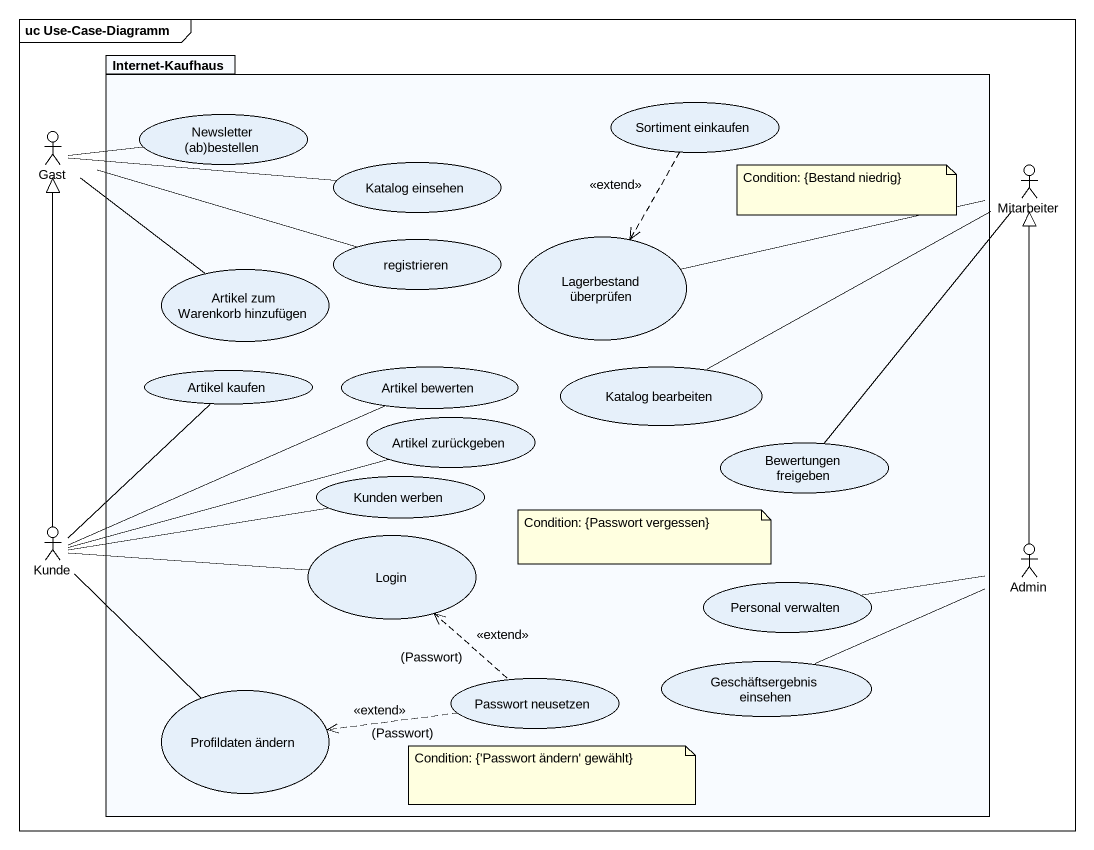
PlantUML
@startuml
mainframe uc Use-Case-Diagramm
package "Internet-Kaufhaus" as Internet_Kaufhaus {
  usecase "Newsletter (ab)bestellen" as Newsletter_ab_bestellen
  usecase "Sortiment einkaufen" as Sortiment_einkaufen
  usecase "Katalog einsehen" as Katalog_einsehen
  usecase "Artikel zum Warenkorb hinzufügen" as Artikel_zum_Warenkorb
  usecase registrieren
  usecase "Lagerbestand überprüfen" as Lagerbestand_überprüfen
  usecase "Artikel kaufen" as Artikel_kaufen
  usecase "Artikel bewerten" as Artikel_bewerten
  usecase "Katalog bearbeiten" as Katalog_bearbeiten
  usecase "Artikel zurückgeben" as Artikel_zurückgeben
  usecase "Bewertungen freigeben" as Bewertungen_freigeben
  usecase "Kunden werben" as Kunden_werben
  usecase Login
  usecase "Personal verwalten" as Personal_verwalten
  usecase "Geschäftsergebnis einsehen" as Geschäftsergebnis_einsehen
  usecase "Profildaten ändern" as Profildaten_ändern
  usecase "Passwort neusetzen" as Passwort_neusetzen
}
actor Gast
actor Mitarbeiter
actor Kunde
actor Admin
Sortiment_einkaufen ..> Lagerbestand_überprüfen : <<extend>>
Gast -right- Newsletter_ab_bestellen
Gast -right- Katalog_einsehen
Gast -- Artikel_zum_Warenkorb
Gast -right- registrieren
Mitarbeiter -left- Lagerbestand_überprüfen
Mitarbeiter -left- Katalog_bearbeiten
Mitarbeiter -- Bewertungen_freigeben
Kunde -up-|> Gast
Kunde -up- Artikel_kaufen
Kunde -right- Artikel_bewerten
Kunde -right- Artikel_zurückgeben
Kunde -right- Kunden_werben
Kunde -- Profildaten_ändern
Login -left- Kunde
Admin -up-|> Mitarbeiter
Admin -left- Personal_verwalten
Admin -left- Geschäftsergebnis_einsehen
Passwort_neusetzen .up.> Login : <<extend>>\n(Passwort)
Passwort_neusetzen .left.> Profildaten_ändern : <<extend>>\n(Passwort)
note as N1
  Condition: {Bestand niedrig}
end note
note as N2
  Condition: {Passwort vergessen}
end note
note as N3
  Condition: {'Passwort ändern' gewählt}
end note
@enduml
